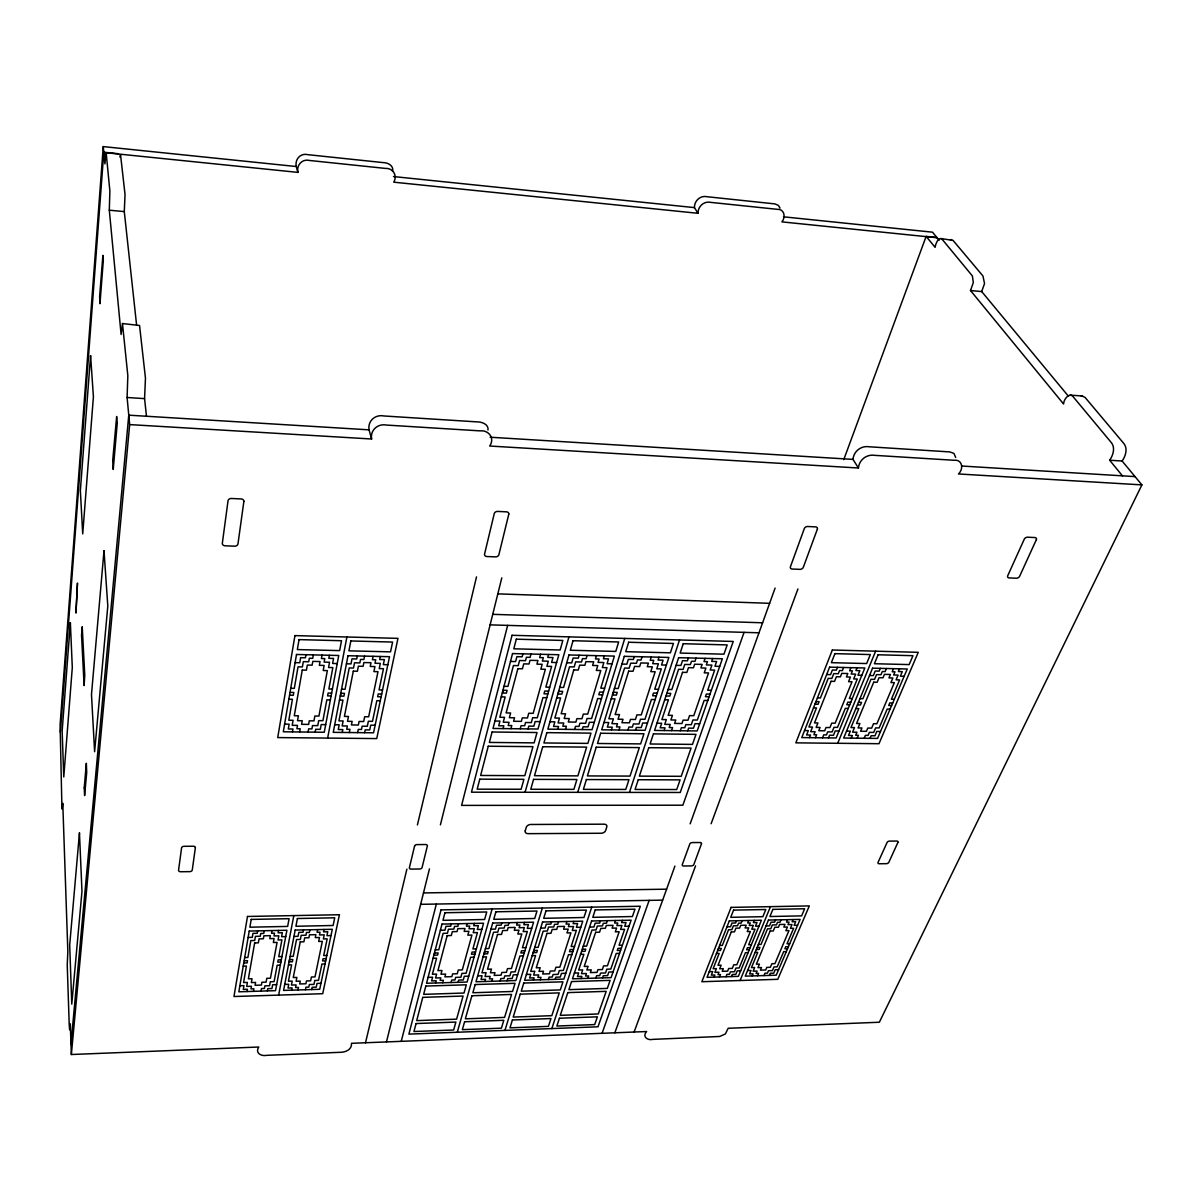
<?xml version="1.0" encoding="UTF-8"?>
<svg xmlns="http://www.w3.org/2000/svg" width="1202" height="1202" viewBox="0 0 1202 1202"><rect width="100%" height="100%" fill="white"/><g stroke="black" fill="none" stroke-linecap="round" stroke-linejoin="round"><path stroke-width="1.5" d="M955.695 457.481L953.967 453.439L949.85 451.922L869.166 446.783C861.233 445.431 853.66 451.201 852.999 459.389L858.423 467.999L489.68 446.032C495.194 438.264 488.583 429.82 480.124 430.872L386.533 425.072C378.119 423.314 370.066 429.895 371.598 439L129.666 424.591L127.096 397.501L127.833 375.685L122.469 323.533L121.101 334.487L109.307 210.2L109.878 191.043L106.272 153.991L105.971 153.195L104.905 163.878L103.267 146.599L296.278 166.522L297.901 172.382L103.823 152.519M103.267 146.599L60.1 724.806L61.873 805.595L62.158 809.126L62.774 803.312L67.838 951.368L67.237 965.086L69.235 1025.201L69.641 1029.859L70.302 1023.864L71.354 1054.515L258.761 1047.017C254.674 1053.222 261.6 1056.468 266.619 1055.341L339.46 1052.336C344.899 1052.486 352.021 1050.067 351.51 1043.321L646.631 1031.526C641.808 1036.62 647.743 1040.692 652.611 1039.384L719.667 1036.47L725.362 1033.975L728.157 1028.281L879.338 1022.241L1141.9 484.887L1122.127 461.027L1109.656 460.231C1113.307 455.017 1115.711 447.009 1110.678 441.825L1073.942 397.682C1069.84 391.146 1063.725 399.124 1063.56 403.992L970.51 290.523L973.335 282.485L972.358 275.919L942.849 240.13C938.807 234.826 935.396 244.487 935.111 247.327L926.141 236.388L843.759 459.645M60.355 732.213L103.793 152.233L118.006 153.691M136.547 324.6L124.287 211.597L125.038 194.604L120.531 154.667L119.93 157.131M70.993 1043.877L128.764 415.171L369.059 429.835L371.598 439M71.354 1054.515L129.666 424.591M146.479 416.253L144.571 398.628L145.457 378.149L139.552 325.502L122.469 323.533M487.997 430C488.793 424.156 481.566 421.767 476.878 421.872L383.889 415.967C375.505 414.194 367.527 420.79 369.059 429.835M296.278 166.522C294.655 159.175 300.74 152.744 307.937 154.682L383.438 162.631C387.976 162.571 394.121 165.966 392.543 171.27M297.901 172.382C296.263 164.99 302.408 158.559 309.62 160.482L385.526 168.415C392.889 167.934 397.742 175.567 393.76 182.178L698.031 213.31C697.866 206.368 704.056 200.809 710.833 202.387L777.183 209.313C784.275 208.772 786.003 217.036 781.886 221.874L937.109 237.756M247.041 991.545L247.447 989.276L243.285 989.396L243.946 985.625L239.874 985.745M257.664 930.874L257.243 933.278L252.976 933.368L252.285 937.335L248.138 937.425M292.462 731.898L292.957 729.028L288.315 728.968L289.141 724.175L284.604 724.115M305.954 654.714L305.428 657.779L300.635 657.674L299.764 662.738L295.106 662.633M253.457 991.349L253.907 988.795L250.978 988.885L251.428 986.271L246.71 986.406L247.402 982.44L243.585 982.56L246.41 966.062L243.225 966.153M264.245 930.739L263.764 933.428L260.759 933.488L260.263 936.253L255.425 936.358L254.704 940.505L250.827 940.58L247.897 957.483L244.697 957.558M299.614 731.988L300.184 728.758L296.909 728.712L297.495 725.392L292.206 725.332L293.093 720.298L288.826 720.238L292.417 699.294L288.856 699.233M313.331 654.895L312.73 658.32L309.35 658.245L308.734 661.761L303.31 661.641L302.393 666.93L298.036 666.84L294.31 688.37L290.719 688.31M261.014 991.109L261.48 988.57L264.395 988.48L264.876 985.865L269.579 985.715L270.315 981.764L274.086 981.658L277.181 965.236L280.336 965.146M272.013 930.573L271.517 933.263L274.522 933.188L274.011 935.937L278.819 935.832L278.053 939.964L281.914 939.874L278.774 956.702L281.944 956.612M308.058 732.078L308.644 728.848L311.919 728.893L312.52 725.572L317.779 725.632L318.695 720.629L322.917 720.689L326.839 699.849L330.355 699.91M322.046 655.105L321.415 658.531L324.78 658.606L324.134 662.122L329.528 662.242L328.552 667.501L332.849 667.591L328.867 689.001L332.413 689.062M267.385 990.914L267.806 988.645L271.937 988.525L272.644 984.754L276.655 984.633M278.563 930.438L278.113 932.827L282.35 932.737L281.614 936.689L285.715 936.598M315.179 732.153L315.705 729.283L320.318 729.344L321.204 724.566L325.697 724.626M329.378 655.27L328.822 658.32L333.555 658.426L332.623 663.474L337.206 663.579M278.654 995.106L293.814 915.593M327.635 738.088L346.897 637M291.65 990.163L292.101 987.909L287.999 988.029L288.72 984.273L284.724 984.393M303.49 929.897L303.024 932.286L298.817 932.376L298.051 936.328L293.964 936.418M342.269 732.454L342.825 729.599L338.258 729.554L339.174 724.791L334.712 724.746M357.295 655.931L356.693 658.966L351.991 658.861L351.014 663.895L346.446 663.789M297.961 989.967L298.472 987.443L295.572 987.533L296.098 984.919L291.44 985.069L292.206 981.117L288.45 981.238L291.605 964.845L288.465 964.936M309.966 929.762L309.44 932.436L306.48 932.497L305.939 935.246L301.161 935.351L300.365 939.468L296.533 939.543L293.258 956.326L290.118 956.416M349.301 732.529L349.947 729.329L346.717 729.298L347.378 726.008L342.164 725.933L343.141 720.945L338.949 720.899L342.961 700.12L339.46 700.06M364.552 656.112L363.875 659.507L360.555 659.432L359.864 662.918L354.53 662.798L353.508 668.042L349.226 667.951L345.064 689.287L341.548 689.227M305.413 989.742L305.939 987.218L308.809 987.127L309.35 984.528L313.977 984.378L314.789 980.456L318.515 980.351L321.926 964.034L325.036 963.959M317.628 929.612L317.088 932.271L320.032 932.211L319.477 934.946L324.224 934.84L323.368 938.942L327.169 938.852L323.699 955.56L326.809 955.47M357.625 732.619L358.271 729.434L361.486 729.464L362.148 726.188L367.316 726.248L368.353 721.275L372.5 721.335L376.827 700.676L380.283 700.736M373.116 656.307L372.425 659.703L375.73 659.793L375.009 663.264L380.313 663.384L379.231 668.597L383.468 668.688L379.066 689.918L382.536 689.978M311.709 989.547L312.159 987.293L316.231 987.173L317.012 983.431L320.979 983.311M324.074 929.462L323.593 931.835L327.755 931.76L326.944 935.682L330.986 935.592M364.627 732.709L365.213 729.869L369.735 729.914L370.727 725.182L375.144 725.242M380.328 656.487L379.712 659.507L384.37 659.613L383.333 664.616L387.84 664.721M365.513 1042.765L406.877 869.151M417.41 824.933L476.503 576.9M386.458 1041.924L429.46 868.896M440.413 824.842L501.805 577.846M401.243 1041.353L436.356 904.054M507.65 625.386L461.598 805.4L682.856 805.205L744.068 632.357M435.62 982.996L436.206 980.772L431.608 980.922L432.585 977.226L428.092 977.361M451.291 923.887L450.675 926.216L445.972 926.321L444.95 930.198L440.368 930.288M503.082 728.592L503.833 725.813L498.71 725.753L499.942 721.095L494.954 721.035M522.915 653.828L522.134 656.803L516.89 656.668L515.598 661.581L510.489 661.461M442.712 982.77L443.373 980.291L440.127 980.396L440.803 977.827L435.575 977.992L436.596 974.116L432.389 974.251L436.581 958.174L433.066 958.264M458.563 923.737L457.857 926.351L454.536 926.426L453.815 929.116L448.481 929.221L447.414 933.263L443.117 933.353L438.775 949.805L435.244 949.896M510.955 728.697L511.782 725.572L508.191 725.527L509.047 722.297L503.247 722.222L504.524 717.339L499.852 717.278L505.156 696.965L501.249 696.905M530.999 654.038L530.112 657.359L526.416 657.269L525.499 660.664L519.564 660.529L518.212 665.653L513.434 665.547L507.935 686.387L503.999 686.312M451.066 982.515L451.742 980.036L454.972 979.946L455.678 977.391L460.862 977.241L461.929 973.395L466.106 973.274L470.583 957.273L474.054 957.183M467.142 923.557L466.421 926.171L469.727 926.111L469.005 928.785L474.309 928.665L473.197 932.692L477.434 932.602L472.897 948.964L476.383 948.874M520.226 728.803L521.082 725.677L524.658 725.723L525.544 722.522L531.314 722.597L532.651 717.729L537.279 717.804L542.928 697.626L546.79 697.686M540.539 654.264L539.638 657.584L543.319 657.674L542.387 661.07L548.292 661.205L546.88 666.299L551.598 666.404L545.858 687.123L549.72 687.198M458.112 982.304L458.713 980.096L463.281 979.961L464.303 976.294L468.735 976.159M474.369 923.406L473.723 925.735L478.396 925.645L477.314 929.492L481.852 929.386M528.039 728.908L528.805 726.128L533.868 726.188L535.145 721.561L540.074 721.636M548.578 654.474L547.766 657.419L552.965 657.539L551.598 662.422L556.631 662.542M457.301 1032.248L492.114 908.952M525.064 792.268L568.952 636.865M698.031 213.31L694.44 207.615C694.275 200.704 700.42 195.16 707.182 196.737L774.839 203.889L778.37 205.392L780.023 208.051M484.917 981.493L485.548 979.299L481.025 979.435L482.077 975.769L477.645 975.904M501.85 922.851L501.174 925.164L496.546 925.255L495.449 929.101L490.942 929.191M557.758 729.253L558.554 726.504L553.536 726.429L554.858 721.831L549.96 721.756M579.139 655.225L578.282 658.155L573.144 658.035L571.746 662.888L566.743 662.783M414.6 845.968L409.386 867.679A2.179 1.472 -14.2 0 0 411.159 869.106L419.633 869.001A2.179 1.472 -14.4 0 0 422.097 867.498L427.386 845.832A2.194 1.502 -14.6 0 0 425.763 844.525L416.824 844.6A2.209 1.502 -14.3 0 0 414.6 845.968M491.888 981.283L492.595 978.819L489.409 978.909L490.146 976.37L485.007 976.52L486.104 972.688L481.957 972.809L486.51 956.852L483.039 956.942M508.987 922.7L508.236 925.3L504.975 925.36L504.194 928.019L498.935 928.139L497.793 932.136L493.571 932.241L488.883 948.558L485.398 948.648M565.466 729.359L566.382 726.248L562.837 726.203L563.768 723.018L558.074 722.943L559.456 718.105L554.858 718.045L560.598 697.941L556.751 697.866M587.072 655.421L586.11 658.711L582.474 658.621L581.498 662.001L575.668 661.851L574.21 666.93L569.523 666.825L563.588 687.454L559.741 687.394M500.107 981.027L500.828 978.563L504.014 978.473L504.765 975.934L509.873 975.784L511.015 971.967L515.132 971.847L519.94 955.981L523.351 955.891M517.416 922.52L516.65 925.119L519.91 925.044L519.114 927.704L524.327 927.598L523.14 931.58L527.317 931.49L522.434 947.732L525.86 947.642M574.571 729.464L575.488 726.369L579.018 726.414L579.965 723.228L585.614 723.303L587.057 718.495L591.609 718.556L597.664 698.572L601.451 698.647M596.432 655.661L595.456 658.936L599.062 659.027L598.07 662.392L603.855 662.527L602.337 667.561L606.98 667.666L600.805 688.175L604.606 688.25M507.034 980.817L507.695 978.623L512.172 978.488L513.269 974.852L517.641 974.717M524.523 922.37L523.832 924.684L528.429 924.593L527.272 928.41L531.735 928.305M582.249 729.554L583.075 726.804L588.033 726.864L589.416 722.297L594.254 722.357M604.321 655.856L603.434 658.771L608.528 658.891L607.07 663.729L612.013 663.835M504.945 1030.399L542.342 908.036M577.711 792.343L624.755 638.427M533.403 980.006L534.079 977.827L529.631 977.962L530.758 974.341L526.401 974.461M551.553 921.814L550.832 924.113L546.279 924.218L545.107 928.019L540.675 928.109M611.427 729.914L612.269 727.18L607.356 727.105L608.768 722.552L603.96 722.477M634.295 656.592L633.379 659.492L628.33 659.372L626.843 664.18L621.93 664.075M540.254 979.81L541.02 977.361L537.88 977.451L538.676 974.942L533.613 975.092L534.8 971.276L530.728 971.396L535.596 955.56L532.201 955.65M558.584 921.679L557.773 924.248L554.558 924.323L553.731 926.967L548.563 927.073L547.331 931.039L543.184 931.129L538.15 947.341L534.725 947.416M619 730.005L619.962 726.925L616.491 726.894L617.482 723.724L611.893 723.649L613.381 718.871L608.873 718.796L615.003 698.888L611.232 698.813M642.078 656.788L641.057 660.033L637.496 659.958L636.444 663.294L630.719 663.158L629.157 668.177L624.559 668.072L618.219 688.506L614.432 688.43M548.352 979.555L549.119 977.121L552.259 977.016L553.055 974.506L558.089 974.356L559.306 970.57L563.347 970.45L568.486 954.704L571.851 954.613M566.863 921.498L566.052 924.083L569.252 924.007L568.396 926.637L573.534 926.532L572.257 930.483L576.359 930.393L571.145 946.515L574.526 946.425M627.94 730.11L628.916 727.045L632.372 727.09L633.379 723.935L638.938 724.01L640.486 719.247L644.948 719.307L651.394 699.519L655.105 699.579M651.259 657.013L650.222 660.259L653.768 660.349L652.701 663.669L658.38 663.804L656.773 668.808L661.31 668.898L654.744 689.212L658.471 689.287M555.159 979.345L555.865 977.181L560.282 977.046L561.454 973.425L565.751 973.304M573.865 921.363L573.114 923.647L577.636 923.557L576.404 927.343L580.776 927.253M635.467 730.2L636.354 727.48L641.222 727.541L642.694 723.003L647.442 723.063M658.996 657.209L658.065 660.093L663.068 660.214L661.521 664.991L666.359 665.112M75.981 612.795L77.484 583.06L75.951 612.81M551.838 1028.581L591.73 907.134M629.427 792.418L679.521 639.945M581.107 978.563L581.828 976.4L577.456 976.535L578.643 972.929L574.376 973.049M600.429 920.807L599.678 923.091L595.185 923.181L593.938 926.967L589.581 927.058M664.12 730.546L665.022 727.841L660.183 727.781L661.686 723.258L656.968 723.198M688.415 657.93L687.454 660.815L682.496 660.679L680.918 665.457L676.095 665.337M587.853 978.353L588.664 975.934L585.584 976.024L586.426 973.515L581.437 973.665L582.7 969.894L578.688 969.999L583.887 954.298L580.536 954.388M607.341 920.672L606.484 923.226L603.314 923.286L602.442 925.916L597.364 926.021L596.042 929.957L591.97 930.048L586.606 946.124L583.24 946.214M671.557 730.636L672.579 727.601L669.183 727.556L670.235 724.415L664.736 724.34L666.314 719.607L661.896 719.547L668.417 699.819L664.721 699.744M696.063 658.125L694.966 661.34L691.481 661.265L690.369 664.571L684.749 664.436L683.097 669.394L678.574 669.304L671.828 689.542L668.117 689.467M595.816 978.112L596.643 975.693L599.723 975.603L600.564 973.109L605.523 972.959L606.815 969.188L610.796 969.082L616.235 953.441L619.556 953.351M615.499 920.492L614.628 923.046L617.768 922.986L616.866 925.6L621.915 925.495L620.563 929.416L624.604 929.326L619.06 945.313L622.381 945.238M680.332 730.741L681.369 727.706L684.764 727.751L685.846 724.626L691.3 724.701L692.923 719.983L697.31 720.043L704.147 700.435L707.798 700.496M705.078 658.35L703.981 661.566L707.452 661.641L706.325 664.946L711.9 665.082L710.187 670.01L714.649 670.115L707.693 690.233L711.359 690.294M602.518 977.902L603.269 975.754L607.611 975.618L608.843 972.027L613.08 971.907M622.366 920.356L621.584 922.625L626.032 922.535L624.724 926.291L629.022 926.201M687.739 730.831L688.671 728.127L693.464 728.187L695.011 723.694L699.669 723.754M712.681 658.531L711.689 661.4L716.587 661.521L714.95 666.254L719.713 666.359M602.067 1033.344L649.155 900.373M614.838 1032.803L674.923 866.086M690.158 823.821L775.095 588.094M634.1 1032.037L695.552 865.861M711.118 823.731L797.933 588.95M858.423 467.999C859.114 459.78 866.747 454.01 874.71 455.348L953.907 460.261C962.231 459.134 964.019 468.795 958.475 473.964L1141.9 484.887M1068.473 396.269L981.703 291.56L984.543 283.552L982.936 275.964L953.081 240.445L940.835 238.522M714.048 977.106L714.889 975.002L711.329 975.107L712.726 971.592L709.255 971.697M736.495 920.747L735.624 922.971L731.988 923.061L730.531 926.742L726.985 926.817M809.457 737.652L810.509 735.023L806.602 734.978L808.345 730.606L804.544 730.561M837.478 667.335L836.367 670.115L832.385 670.025L830.552 674.638L826.66 674.547M719.517 976.941L720.464 974.567L717.97 974.657L718.946 972.208L714.905 972.328L716.362 968.647L713.117 968.737L719.172 953.396L716.452 953.471M742.1 920.642L741.108 923.121L738.539 923.181L737.517 925.735L733.4 925.825L731.868 929.672L728.562 929.747L722.327 945.433L719.607 945.493M815.467 737.727L816.639 734.783L813.889 734.738L815.106 731.702L810.674 731.657L812.507 727.06L808.931 727.015L816.489 707.903L813.514 707.858M843.624 667.486L842.377 670.611L839.567 670.536L838.29 673.736L833.767 673.631L831.844 678.439L828.223 678.364L820.425 697.956L817.435 697.896M725.993 976.745L726.94 974.371L729.449 974.296L730.425 971.862L734.452 971.742L735.955 968.061L739.17 967.971L745.435 952.705L748.125 952.63M748.711 920.492L747.704 922.986L750.258 922.926L749.222 925.48L753.323 925.39L751.761 929.221L755.036 929.146L748.681 944.757L751.37 944.697M822.544 737.803L823.731 734.858L826.48 734.888L827.712 731.868L832.115 731.913L833.978 727.345L837.509 727.39L845.307 708.369L848.251 708.429M850.896 667.651L849.634 670.776L852.443 670.836L851.151 674.022L855.644 674.127L853.69 678.92L857.296 678.995L849.348 698.482L852.308 698.542M731.432 976.58L732.288 974.476L735.819 974.356L737.262 970.855L740.687 970.75M754.3 920.371L753.399 922.595L756.99 922.52L755.502 926.186L758.988 926.111M828.524 737.863L829.59 735.248L833.452 735.293L835.24 730.936L838.996 730.981M857.026 667.801L855.899 670.566L859.851 670.671L857.973 675.254L861.819 675.344M740.071 980.516L770.467 906.639M837.719 743.287L875.642 651.183M752.197 975.934L753.068 973.83L749.567 973.936L751.01 970.45L747.584 970.54M775.53 919.921L774.614 922.129L771.023 922.219L769.505 925.871L766.02 925.946M851.256 738.118L852.353 735.519L848.507 735.474L850.31 731.116L846.569 731.071M880.33 668.357L879.173 671.122L875.251 671.017L873.343 675.599L869.527 675.509M757.606 975.769L758.582 973.41L756.103 973.485L757.125 971.066L753.143 971.186L754.661 967.52L751.445 967.61L757.756 952.375L755.081 952.435M781.045 919.815L780.008 922.295L777.484 922.34L776.432 924.879L772.36 924.969L770.767 928.785L767.507 928.861L761.031 944.441L758.342 944.517M857.176 738.193L858.408 735.263L855.689 735.233L856.951 732.213L852.594 732.168L854.487 727.601L850.971 727.556L858.814 708.594L855.869 708.549M886.385 668.492L885.093 671.587L882.313 671.527L880.991 674.698L876.543 674.607L874.56 679.37L870.969 679.295L862.901 698.723L859.956 698.678M763.976 975.573L764.968 973.214L767.432 973.139L768.469 970.72L772.435 970.6L773.983 966.949L777.168 966.844L783.659 951.668L786.318 951.608M787.58 919.68L786.529 922.144L789.053 922.099L787.971 924.623L792.013 924.548L790.39 928.35L793.636 928.275L787.025 943.795L789.684 943.72M864.163 738.268L865.395 735.339L868.099 735.369L869.362 732.364L873.704 732.424L875.642 727.886L879.128 727.931L887.196 709.06L890.096 709.105M893.537 668.673L892.23 671.753L894.994 671.828L893.657 674.983L898.089 675.088L896.061 679.836L899.607 679.911L891.373 699.248L894.288 699.309M769.355 975.408L770.242 973.304L773.727 973.199L775.215 969.713L778.611 969.623M793.08 919.56L792.133 921.754L795.694 921.679L794.146 925.33L797.587 925.255M870.053 738.328L871.149 735.729L874.966 735.774L876.799 731.447L880.51 731.492M899.577 668.808L898.405 671.557L902.296 671.648L900.358 676.2L904.144 676.29M1122.127 461.027C1125.808 455.828 1128.212 447.82 1123.134 442.667L1085.151 397.516L1082.236 395.999L1070.141 395.097M950.361 239.739L951.729 239.634M1081.274 396.074L1082.236 395.999M243.931 963.012L247.116 962.922L247.507 960.683L244.322 960.759M280.922 962.036L277.767 962.126L278.188 959.887L281.343 959.797M325.682 960.864L322.572 960.939L323.037 958.73L326.148 958.64M749.312 949.73L746.622 949.805L747.464 947.717L750.153 947.657M756.419 949.535L759.093 949.475L759.949 947.401L757.275 947.476M787.55 948.724L784.891 948.799L785.762 946.725L788.422 946.665M475.511 951.984L472.04 952.059L471.424 954.238L474.91 954.148M524.928 950.722L521.503 950.812L520.842 952.961L524.267 952.87M573.519 949.49L570.154 949.565L569.463 951.714L572.828 951.623M582.414 949.249L585.765 949.174L585.058 951.308L581.708 951.398M621.329 948.273L618.008 948.348L617.272 950.481L620.593 950.391M420.655 904.325L662.648 900.133M423.495 892.921L666.599 889.179M289.727 695.237L293.303 695.297L293.784 692.457L290.223 692.382M331.106 695.943L327.575 695.883L328.116 693.058L331.647 693.118M381.109 696.799L377.638 696.739L378.224 693.93L381.695 693.99M849.724 704.808L846.779 704.763L847.831 702.178L850.791 702.223M857.522 704.943L860.467 705.003L861.533 702.419L858.589 702.359M891.629 705.529L888.714 705.484L889.811 702.915L892.725 702.96M548.623 691.12L544.761 691.045L543.995 693.794L547.857 693.855M603.434 692.127L599.633 692.067L598.806 694.786L602.608 694.846M657.224 693.133L653.497 693.058L652.611 695.748L656.337 695.823M667.05 693.314L670.761 693.374L669.86 696.063L666.163 696.003M710.021 694.11L706.37 694.035L705.439 696.709L709.09 696.769M490.115 624.86L758.988 632.793M492.73 614.342L762.594 622.786M497.823 593.863L769.611 603.314M490.131 437.227L852.999 459.389M961.825 466.03L1135.034 476.608M127.096 397.501L144.571 398.628M109.307 210.2L124.287 211.597M970.51 290.523L981.703 291.56M926.141 236.388L936.884 237.485M393.505 176.559L694.44 207.615M783.509 216.811L932.497 232.181L939.153 240.22M1109.656 460.231L1122.458 475.842M84.23 787.791L84.621 795.574L86.709 772.42L86.334 763.255L84.23 787.791M81.556 635.257L84.11 685.546L84.771 675.284L82.217 626.708L81.556 635.257M117.255 423.014L113.228 469.486L112.718 460.426L116.654 416.493L117.255 423.014M103.327 260.338L99.976 303.715L99.616 296.503L102.891 255.38L103.327 260.338M195.385 847.59L192.26 870.068A2.299 1.563 -8.3 0 1 189.766 871.63L180.646 871.735A2.299 1.563 -8.1 0 1 178.557 870.248L181.592 847.741A2.329 1.593 -8 0 1 183.831 846.313L193.477 846.238A2.314 1.593 -8.3 0 1 195.385 847.59M243.901 501.264L237.966 543.905A3.095 2.464 -7.6 0 1 234.555 546.189L225.09 545.798A3.11 2.464 -7.2 0 1 222.325 543.319L228.064 500.558A3.155 2.554 -7 0 1 231.16 498.469L241.347 498.95A3.14 2.554 -7.5 0 1 243.901 501.264M70.362 622.636L62.143 731.101L63.766 776.988L72.3 667.501L70.362 622.636M90.586 355.642L80.354 490.641L82.713 533.883L93.41 396.765L90.586 355.642M79.452 832.881L69.686 945.072L71.774 1004.121L81.976 891.358L79.452 832.881M104.003 550.696L91.487 694.455L94.612 751.701L107.804 606.018L104.003 550.696M247.492 916.465L233.969 996.518L322.707 993.708L339.43 914.737L247.492 916.465M294.941 635.603L277.722 737.577L376.737 738.584L397.967 638.367L294.941 635.603M249.22 931.054L238.837 991.8L275.513 990.658L286.917 930.258L249.22 931.054M251.218 919.41L249.881 927.193L287.639 926.426L289.096 918.689L251.218 919.41M296.503 654.489L283.296 731.793L324.255 732.258L338.739 655.496L296.503 654.489M299.043 639.614L297.345 649.576L339.655 650.613L341.518 640.726L299.043 639.614M254.644 942.939L248.378 978.834L252.044 978.728L251.368 982.575L255.575 982.44L255.064 985.279L261.375 985.099L261.901 982.259L266.093 982.139L266.799 978.308L270.435 978.203L277.061 942.428L273.35 942.503L274.086 938.537L269.804 938.627L270.345 935.652L263.884 935.802L263.358 938.777L259.061 938.867L258.37 942.849L254.644 942.939M302.258 670.07L294.28 715.746L298.381 715.791L297.525 720.659L302.228 720.734L301.582 724.325L308.644 724.415L309.29 720.824L313.977 720.884L314.864 716.016L318.936 716.076L327.35 670.596L323.218 670.506L324.134 665.442L319.356 665.337L320.032 661.551L312.805 661.385L312.129 665.172L307.321 665.067L306.42 670.16L302.258 670.07M508.822 514.05L498.89 554.693A2.93 2.284 -18.8 0 1 495.509 556.872L486.825 556.526A2.93 2.299 -18.5 0 1 484.541 554.167L494.307 513.419A2.99 2.374 -19.4 0 1 497.373 511.406L506.718 511.857A2.975 2.359 -19.8 0 1 508.822 514.05M295.181 930.078L283.567 990.418L319.717 989.291L332.308 929.296L295.181 930.078M297.405 918.523L295.917 926.261L333.104 925.495L334.727 917.802L297.405 918.523M347.994 655.721L333.239 732.349L373.552 732.799L389.523 656.698L347.994 655.721M350.834 640.966L348.941 650.838L390.545 651.86L392.603 642.063L350.834 640.966M289.667 959.587L289.231 961.81L292.386 961.735L292.807 959.512L289.667 959.587M340.947 693.284L340.406 696.108L343.922 696.168L344.463 693.344L340.947 693.284M300.245 941.887L293.258 977.542L296.864 977.436L296.113 981.253L300.26 981.132L299.689 983.957L305.924 983.762L306.495 980.952L310.627 980.817L311.408 977.016L314.999 976.91L322.331 941.376L318.68 941.466L319.492 937.515L315.27 937.605L315.871 934.66L309.515 934.795L308.914 937.755L304.692 937.845L303.911 941.797L300.245 941.887M353.298 671.152L344.418 716.437L348.46 716.482L347.498 721.32L352.126 721.38L351.42 724.941L358.361 725.031L359.082 721.47L363.695 721.531L364.672 716.708L368.683 716.768L377.984 671.678L373.912 671.587L374.934 666.569L370.231 666.464L370.982 662.708L363.875 662.542L363.124 666.299L358.391 666.193L357.4 671.242L353.298 671.152M441.029 909.884L408.89 1034.126L597.995 1026.793L640.305 906.248L441.029 909.884M512.052 635.287L471.469 792.193L680.227 792.479L733.25 641.447L512.052 635.287M416.042 1023.548L413.954 1031.526L453.65 1030.009L455.874 1022.076L416.042 1023.548M422.758 997.359L416.703 1020.618L456.595 1019.161L463.07 996.037L422.758 997.359M425.808 986.061L423.66 994.339L464.017 993.032L466.316 984.814L425.808 986.061M441.99 924.083L426.545 983.266L467.097 982.034L483.58 923.226L441.99 924.083M444.935 912.754L442.967 920.326L484.616 919.5L486.735 911.972L444.935 912.754M479.778 779.166L477.179 789.173L521.127 789.248L523.907 779.317L479.778 779.166M488.252 746.232L480.635 775.47L524.823 775.651L532.952 746.637L488.252 746.232M492.084 732.003L489.364 742.43L534.124 742.866L537.024 732.529L492.084 732.003M512.548 653.572L493 728.472L538 729.028L558.825 654.729L512.548 653.572M516.304 639.179L513.795 648.81L560.147 649.997L562.821 640.441L516.304 639.179M434.628 953.021L434.057 955.199L437.573 955.109L438.144 952.931L434.628 953.021M503.187 690.279L502.466 693.043L506.388 693.118L507.109 690.339L503.187 690.279M447.174 935.637L437.919 970.615L441.975 970.495L440.969 974.236L445.626 974.101L444.89 976.865L451.862 976.655L452.613 973.89L457.256 973.755L458.278 970.029L462.304 969.909L471.92 935.081L467.848 935.171L468.9 931.295L464.182 931.4L464.964 928.515L457.842 928.665L457.06 931.565L452.328 931.67L451.291 935.547L447.174 935.637M517.852 668.688L506.132 712.921L510.64 712.996L509.378 717.714L514.546 717.789L513.6 721.275L521.352 721.38L522.299 717.894L527.453 717.97L528.745 713.267L533.207 713.327L545.362 669.289L540.825 669.198L542.177 664.285L536.933 664.165L537.925 660.514L529.992 660.319L529.015 663.985L523.741 663.865L522.419 668.793L517.852 668.688M525.259 830.792L525.199 831.018A3.937 2.674 -17.3 0 0 528.234 833.662L601.105 833.256A3.876 2.614 -19.1 0 0 605.628 830.537L606.785 826.946A3.891 2.614 -19.2 0 0 604.305 824.181L530.458 824.482A3.937 2.689 -17.4 0 0 526.266 827.337L525.259 830.792M464.603 1021.76L462.349 1029.663L501.414 1028.176L503.803 1020.303L464.603 1021.76M471.905 995.752L465.339 1018.83L504.585 1017.403L511.556 994.445L471.905 995.752M475.196 984.543L472.852 992.747L512.563 991.47L515.027 983.311L475.196 984.543M492.7 923.031L475.992 981.764L515.868 980.547L533.583 922.189L492.7 923.031M495.885 911.792L493.752 919.32L534.71 918.493L536.978 911.026L495.885 911.792M533.568 779.362L530.758 789.263L573.91 789.353L576.9 779.512L533.568 779.362M542.733 746.727L534.499 775.696L577.892 775.876L586.621 747.118L542.733 746.727M546.865 732.634L543.92 742.956L587.868 743.392L590.978 733.145L546.865 732.634M568.967 654.97L547.857 729.133L592.03 729.674L614.372 656.097L568.967 654.97M573.008 640.726L570.304 650.252L615.785 651.424L618.654 641.973L573.008 640.726M484.707 951.744L484.09 953.907L487.561 953.817L488.177 951.653L484.707 951.744M558.825 691.3L558.044 694.05L561.89 694.11L562.686 691.375L558.825 691.3M497.493 934.495L487.501 969.203L491.483 969.082L490.401 972.794L494.984 972.673L494.172 975.408L501.039 975.213L501.85 972.463L506.418 972.328L507.514 968.632L511.466 968.527L521.833 933.954L517.822 934.044L518.963 930.198L514.321 930.303L515.162 927.433L508.161 927.583L507.319 930.453L502.661 930.558L501.534 934.405L497.493 934.495M573.775 669.935L561.154 713.733L565.556 713.808L564.204 718.48L569.282 718.556L568.276 722.011L575.878 722.117L576.9 718.661L581.948 718.721L583.331 714.063L587.718 714.123L600.79 670.521L596.327 670.431L597.77 665.577L592.631 665.457L593.698 661.836L585.915 661.641L584.863 665.277L579.68 665.157L578.267 670.025L573.775 669.935M512.398 1019.987L509.979 1027.845L548.428 1026.358L550.967 1018.545L512.398 1019.987M520.241 994.159L513.194 1017.087L551.823 1015.675L559.261 992.882L520.241 994.159M523.772 983.041L521.262 991.184L560.327 989.922L562.957 981.824L523.772 983.041M542.553 922.009L524.613 980.276L563.858 979.089L582.76 921.168L542.553 922.009M545.978 910.861L543.695 918.313L583.962 917.502L586.381 910.094L545.978 910.861M586.396 779.542L583.376 789.368L625.776 789.444L628.962 779.692L586.396 779.542M596.237 747.208L587.402 775.921L630.028 776.086L639.329 747.599L596.237 747.208M600.639 733.25L597.499 743.482L640.636 743.903L643.956 733.761L600.639 733.25M624.304 656.337L601.706 729.794L645.083 730.32L668.868 657.449L624.304 656.337M628.646 642.244L625.746 651.679L670.385 652.821L673.436 643.461L628.646 642.244M533.958 950.497L533.297 952.645L536.708 952.555L537.384 950.406L533.958 950.497M613.441 692.322L612.599 695.026L616.386 695.102L617.227 692.382L613.441 692.322M546.985 933.383L536.257 967.82L540.179 967.7L539.022 971.381L543.514 971.261L542.658 973.981L549.419 973.785L550.291 971.066L554.768 970.931L555.955 967.264L559.847 967.144L570.905 932.842L566.968 932.932L568.185 929.116L563.618 929.221L564.519 926.381L557.638 926.532L556.736 929.371L552.154 929.477L550.952 933.293L546.985 933.383M628.661 671.152L615.154 714.529L619.481 714.604L618.038 719.232L623.012 719.292L621.93 722.718L629.397 722.823L630.494 719.397L635.452 719.472L636.925 714.859L641.237 714.92L655.165 671.738L650.793 671.633L652.34 666.84L647.277 666.719L648.419 663.128L640.786 662.948L639.659 666.539L634.581 666.419L633.063 671.242L628.661 671.152M701.487 843.789L693.855 864.493A2.073 1.352 -20.8 0 1 691.42 865.906L683.698 865.996A2.073 1.352 -20.7 0 1 682.3 864.584L689.858 843.849A2.088 1.382 -21 0 1 692.097 842.572L700.225 842.512A2.088 1.367 -21.2 0 1 701.487 843.789M567.81 992.612L560.282 1015.359L598.295 1013.962L606.199 991.349L567.81 992.612M648.764 747.689L639.359 776.131L681.233 776.312L691.075 748.08L648.764 747.689M559.441 1018.229L556.857 1026.042L594.689 1024.585L597.394 1016.832L559.441 1018.229M571.551 981.568L568.892 989.652L607.326 988.405L610.12 980.366L571.551 981.568M591.579 920.987L572.468 978.819L611.067 977.647L631.125 920.176L591.579 920.987M595.23 909.929L592.796 917.336L632.402 916.54L634.972 909.193L595.23 909.929M638.277 779.722L635.062 789.459L676.726 789.534L680.092 779.873L638.277 779.722M653.437 733.866L650.087 743.993L692.472 744.399L695.973 734.347L653.437 733.866M678.619 657.689L654.579 730.425L697.175 730.951L722.357 658.771L678.619 657.689M683.247 643.716L680.152 653.062L723.95 654.188L727.195 644.918L683.247 643.716M817.42 529.015L803.297 567.344A2.81 2.028 -27.9 0 1 799.976 569.357L792.163 569.027A2.81 2.043 -27.7 0 1 790.42 566.758L804.408 528.324A2.87 2.103 -28.9 0 1 807.474 526.491L815.857 526.897A2.855 2.088 -29.1 0 1 817.405 529.015M595.651 932.286L584.217 966.453L588.078 966.348L586.846 969.999L591.279 969.879L590.362 972.583L597.003 972.388L597.935 969.683L602.352 969.548L603.599 965.897L607.431 965.792L619.18 931.745L615.304 931.835L616.596 928.064L612.103 928.154L613.065 925.33L606.289 925.48L605.342 928.305L600.835 928.41L599.558 932.196L595.651 932.286M682.526 672.339L668.162 715.31L672.429 715.37L670.881 719.968L675.764 720.028L674.622 723.424L681.955 723.529L683.112 720.133L687.98 720.208L689.557 715.626L693.779 715.686L708.549 672.925L704.252 672.835L705.89 668.072L700.931 667.951L702.133 664.405L694.651 664.225L693.449 667.786L688.461 667.666L686.853 672.444L682.526 672.339M731.086 907.39L701.848 981.718L777.784 979.314L809.322 905.917L731.086 907.39M832.355 650.012L795.829 742.851L878.993 743.707L918.253 652.325L832.355 650.012M729.329 920.897L707.031 977.331L738.389 976.355L761.407 920.221L729.329 920.897M733.581 910.124L730.741 917.336L762.864 916.675L765.809 909.508L733.581 910.124M829.59 667.155L801.764 737.577L836.141 737.953L864.824 667.981L829.59 667.155M834.924 653.648L831.363 662.678L866.657 663.549L870.338 654.564L834.924 653.648M718.571 948.468L717.759 950.557L720.479 950.481L721.305 948.408L718.571 948.468M816.128 701.622L815.106 704.222L818.081 704.267L819.118 701.668L816.128 701.622M731.282 931.941L718 965.281L721.125 965.191L719.697 968.767L723.303 968.662L722.237 971.306L727.631 971.141L728.697 968.496L732.288 968.391L733.731 964.83L736.841 964.74L750.379 931.505L747.223 931.565L748.711 927.884L745.075 927.959L746.187 925.209L740.687 925.33L739.576 928.094L735.924 928.169L734.452 931.866L731.282 931.941M831.063 681.294L814.49 722.898L817.916 722.943L816.143 727.39L820.095 727.45L818.772 730.726L824.692 730.801L826.014 727.526L829.951 727.571L831.739 723.138L835.15 723.183L852.023 681.729L848.567 681.669L850.43 677.057L846.433 676.966L847.816 673.526L841.791 673.39L840.408 676.831L836.382 676.741L834.534 681.369L831.063 681.294M897.969 842.302L888.834 862.315A2.013 1.247 -24.5 0 1 886.43 863.667L879.218 863.757A2.013 1.247 -24.4 0 1 878.046 862.405L887.136 842.347A2.043 1.277 -24.8 0 1 889.345 841.115L896.932 841.054A2.028 1.277 -24.9 0 1 897.969 842.302M768.454 920.071L745.27 976.144L776.222 975.198L800.096 919.41L768.454 920.071M772.871 909.373L769.911 916.525L801.599 915.879L804.649 908.757L772.871 909.373M872.562 668.177L843.684 738.043L877.55 738.419L907.27 668.988L872.562 668.177M878.091 654.774L874.395 663.729L909.148 664.586L912.964 655.691L878.091 654.774M770.136 931.039L756.343 964.184L759.424 964.094L757.951 967.64L761.497 967.535L760.4 970.164L765.719 969.999L766.831 967.385L770.362 967.279L771.864 963.734L774.929 963.643L788.978 930.603L785.868 930.679L787.415 927.012L783.824 927.103L784.981 924.368L779.557 924.473L778.4 927.223L774.794 927.298L773.262 930.964L770.136 931.039M873.719 682.195L856.53 723.484L859.911 723.529L858.063 727.931L861.954 727.991L860.587 731.252L866.417 731.327L867.784 728.066L871.66 728.111L873.523 723.709L876.889 723.754L894.363 682.631L890.952 682.556L892.891 677.988L888.954 677.898L890.397 674.487L884.447 674.352L883.019 677.778L879.053 677.688L877.144 682.27L873.719 682.195M1036.394 539.578L1019.627 576.284A2.75 1.848 -31.6 0 1 1016.366 578.222L1009.124 577.922A2.75 1.863 -31.5 0 1 1007.727 575.743L1024.389 538.947A2.81 1.908 -32.5 0 1 1027.409 537.189L1035.162 537.564A2.795 1.893 -32.6 0 1 1036.394 539.578"/></g></svg>
